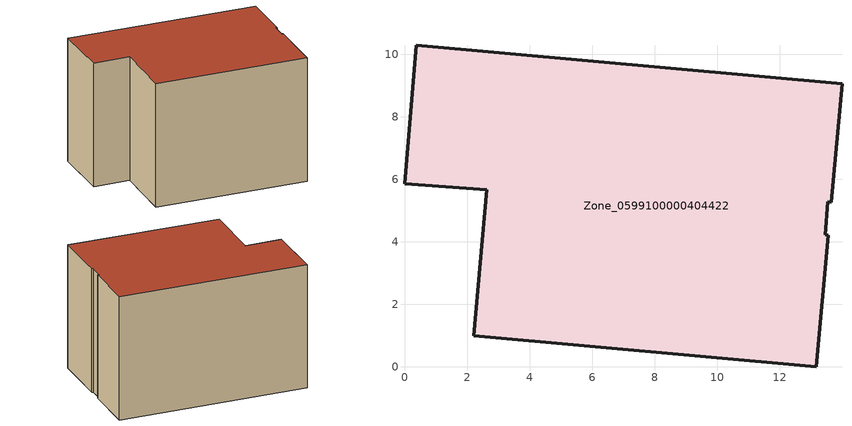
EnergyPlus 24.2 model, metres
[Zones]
Zone_0599100000404422
 floor ground (C_G): 0.37,10.29 13.99,9.05 13.65,5.27 13.53,5.29 13.46,4.22 13.55,4.21 13.17,0 2.21,1 2.64,5.66 0,5.85 z0
 wall outside (C_F): 13.99,9.05 0.37,10.29 0,5.85 2.64,5.66 2.21,1 13.17,0 13.55,4.21 13.46,4.22 13.53,5.29 13.65,5.27 13.99,9.05 z0:9.14
 roof outside (C_R): 13.17,0 13.55,4.21 13.46,4.22 13.53,5.29 13.65,5.27 13.99,9.05 0.37,10.29 0,5.85 2.64,5.66 2.21,1 z9.14
[BUILDING]
Pand.0599100000404422: North Axis=0; Terrain=City; Loads Convergence Tolerance Value=0.04; Temperature Convergence Tolerance Value=0.4; Solar Distribution=FullExterior; Maximum Number of Warmup Days=25; Minimum Number of Warmup Days=1
[Site:Location]
Rotterdam.The.Hague.AP_ZH_NLD Design_Conditions: Latitude=51.96; Longitude=4.45; Time Zone=1; Elevation=-4.5
[SITE:GROUNDTEMPERATURE:BUILDINGSURFACE]
18, 18, 18, 18, 18, 18, 18, 18, 18, 18, 18, 18
[MATERIAL] Thermal Absorptance=0.9; Solar Absorptance=0.7; Visible Absorptance=0.7
Name | Roughness | Thickness | Conductivity | Density | Specific Heat
G.TC.1992-2005 | MediumSmooth | 0.15 | 0.06 | 540 | 1210
F.TC.1992-2005 | Rough | 0.3 | 0.12 | 1920 | 840
R.TC.1992-2005 | MediumRough | 0.2 | 0.08 | 1500 | 1000
[CONSTRUCTION]
C_G: G.TC.1992-2005
C_F: F.TC.1992-2005
C_R: R.TC.1992-2005
[ZONE]
Zone_0599100000404422: Type=1; Multiplier=1; Ceiling Height=Autocalculate; Volume=Autocalculate; Floor Area=autocalculate; Part of Total Floor Area=Yes
[ZONEINFILTRATION:DESIGNFLOWRATE]
Infil_Zone_0599100000404422: Zone or ZoneList or Space or SpaceList=Zone_0599100000404422; Schedule=AlwaysOn; Design Flow Rate Calculation Method=Flow/Area; Flow Rate per Floor Area=0.0015; Constant Term Coefficient=1; Temperature Term Coefficient=0; Velocity Term Coefficient=0; Velocity Squared Term Coefficient=0
[HVACTEMPLATE:ZONE:IDEALLOADSAIRSYSTEM]
Zone_0599100000404422: Maximum Heating Supply Air Temperature=50; Minimum Cooling Supply Air Temperature=13; Maximum Heating Supply Air Humidity Ratio=0.0156; Minimum Cooling Supply Air Humidity Ratio=0.0077; Heating Limit=NoLimit; Cooling Limit=NoLimit; Dehumidification Control Type=ConstantSensibleHeatRatio; Cooling Sensible Heat Ratio=0.7; Dehumidification Setpoint=60; Humidification Control Type=None; Humidification Setpoint=30; Outdoor Air Method=None; Outdoor Air Flow Rate per Person=0.00944; Outdoor Air Flow Rate per Zone Floor Area=0; Outdoor Air Flow Rate per Zone=0; Demand Controlled Ventilation Type=None; Outdoor Air Economizer Type=NoEconomizer; Heat Recovery Type=None; Sensible Heat Recovery Effectiveness=0.7; Latent Heat Recovery Effectiveness=0.65
[ZONECONTROL:THERMOSTAT]
ThermostatControl_Zone_0599100000404422: Zone or ZoneList=Zone_0599100000404422; Control Type Schedule=DualSetpointControlType; Control 1=Thermostat_Zone_0599100000404422; Temperature Difference Between Cutout And Setpoint=0
[THERMOSTATSETPOINT:DUALSETPOINT]
Thermostat_Zone_0599100000404422: Heating Setpoint Temperature Schedule=HeatingSetpoint_Zone_0599100000404422; Cooling Setpoint Temperature Schedule=CoolingSetpoint_Zone_0599100000404422
[SCHEDULE:COMPACT]
HeatingSetpoint_Zone_0599100000404422: Through: 12/31, For: AllDays, Until: 24:00, 21
CoolingSetpoint_Zone_0599100000404422: Through: 12/31, For: AllDays, Until: 24:00, 24
DualSetpointControlType: Through: 12/31, For: AllDays, Until: 24:00, 4
AlwaysOn: Through: 12/31, For: AllDays, Until: 24:00, 1
